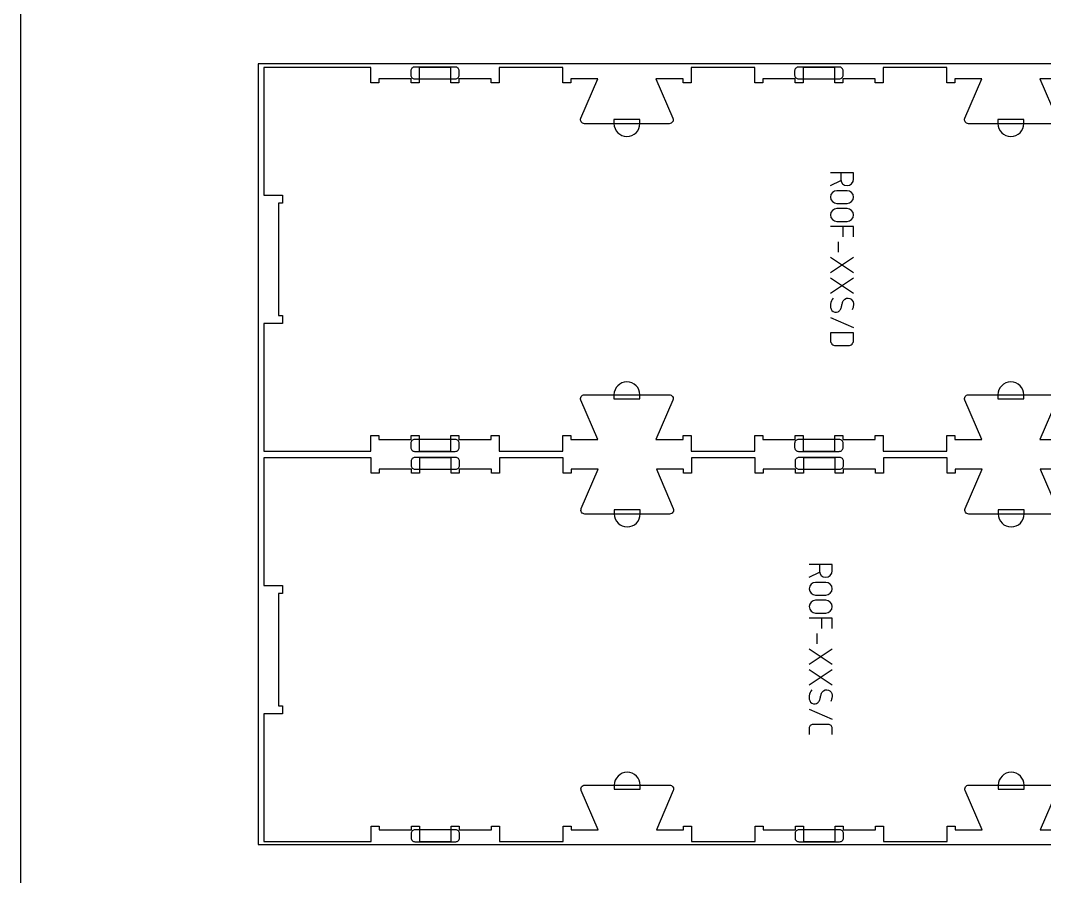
# Model space of a CAD drawing. Extents: x 0 to 12757, y 0 to 30003.
# Drawn here: x 0 to 1601, y 10626 to 11963 of the extents above; entities that cross this region are included whole.
import ezdxf

# ---------------------------------------------------------------- set-up
doc = ezdxf.new("R2010")
doc.units = 0
for name, color, linetype in [('0_SHEET_SPRUCEPLY_2440X122', 1, 'CONTINUOUS'), ('1_ANYTOOL_1MMDEEP_LABELS_S', 2, 'CONTINUOUS'), ('4_ANYTOOL_CUTTHROUGH_OUTSI', 5, 'CONTINUOUS'), ('5_ANYTOOL_HALF_MILL_9MM_IN', 70, 'CONTINUOUS'), ('DONOTCUT', 7, 'CONTINUOUS')]:
    doc.layers.add(name, color=color, linetype=linetype)

msp = doc.modelspace()

# ---------------------------------------------------------------- linework, layer by layer
at = {"layer": '0_SHEET_SPRUCEPLY_2440X122'}
msp.add_lwpolyline([(371.7, 11895.6), (371.7, 10675.6), (2811.7, 10675.6), (2811.7, 11895.6)], close=True, dxfattribs=at)
at = {"layer": '1_ANYTOOL_1MMDEEP_LABELS_S', "color": 2}
for points in [[(1282.1, 11725.3), (1282.1, 11715.3, 1), (1302.1, 11715.3), (1302.1, 11725.3), (1266.1, 11725.3)], [(1270.1, 11529.3, 0.136555), (1266.2, 11520, 0.071716), (1266.3, 11514.9, 0.133522), (1268.4, 11510.2, 0.344001), (1277.9, 11508.2, 0.153745), (1281.6, 11511.7, 0.071568), (1283.4, 11516.4, -0.00912), (1284.7, 11521.5, -0.090615), (1286.9, 11526.1, -0.340346), (1296.2, 11528.9, -0.284273), (1302.1, 11521.2, -0.092596), (1301.7, 11516.2, -0.017533), (1300.1, 11511.3)], [(1248.8, 11113.3), (1248.8, 11103.3, 1), (1268.8, 11103.3), (1268.8, 11113.3), (1232.8, 11113.3)], [(1236.8, 10917.3, 0.136555), (1232.9, 10908, 0.071716), (1233, 10902.9, 0.133522), (1235.1, 10898.2, 0.344001), (1244.5, 10896.2, 0.153745), (1248.2, 10899.7, 0.071568), (1250.1, 10904.4, -0.00912), (1251.3, 10909.5, -0.090615), (1253.5, 10914.1, -0.340346), (1262.9, 10916.9, -0.284273), (1268.8, 10909.2, -0.092596), (1268.3, 10904.2, -0.017533), (1266.8, 10899.3)], [(1268.8, 10847.3), (1268.8, 10857.3, 0.414214), (1262.8, 10863.3), (1238.8, 10863.3, 0.414214), (1232.8, 10857.3), (1232.8, 10847.3)]]:
    msp.add_lwpolyline(points, format="xyb", dxfattribs=at)
for points in [[(1266.1, 11705.3), (1282.3, 11713.4)], [(1302.1, 11625.3), (1302.1, 11641.3), (1266.1, 11641.3)], [(1286.1, 11625.3), (1286.1, 11641.3)], [(1278.1, 11617.3), (1278.1, 11601.3)], [(1266.1, 11593.3), (1302.1, 11569.3)], [(1266.1, 11569.3), (1302.1, 11593.3)], [(1266.1, 11561.3), (1302.1, 11537.3)], [(1266.1, 11537.3), (1302.1, 11561.3)], [(1266.1, 11499.3), (1302.1, 11483.3)], [(1232.8, 11093.3), (1248.9, 11101.4)], [(1268.8, 11013.3), (1268.8, 11029.3), (1232.8, 11029.3)], [(1252.8, 11013.3), (1252.8, 11029.3)], [(1244.8, 11005.3), (1244.8, 10989.3)], [(1232.8, 10981.3), (1268.8, 10957.3)], [(1232.8, 10957.3), (1268.8, 10981.3)], [(1232.8, 10949.3), (1268.8, 10925.3)], [(1232.8, 10925.3), (1268.8, 10949.3)], [(1232.8, 10887.3), (1268.8, 10871.3)]]:
    msp.add_lwpolyline(points, dxfattribs=at)
for points in [[(1276.1, 11697.3, 1), (1276.1, 11677.3), (1292.1, 11677.3, 1), (1292.1, 11697.3)], [(1276.1, 11669.3, 1), (1276.1, 11649.3), (1292.1, 11649.3, 1), (1292.1, 11669.3)], [(1302.1, 11463.3), (1302.1, 11475.3), (1266.1, 11475.3), (1266.1, 11463.3, 0.414214), (1274.1, 11455.3), (1294.1, 11455.3, 0.414214)], [(1242.8, 11085.3, 1), (1242.8, 11065.3), (1258.8, 11065.3, 1), (1258.8, 11085.3)], [(1242.8, 11057.3, 1), (1242.8, 11037.3), (1258.8, 11037.3, 1), (1258.8, 11057.3)]]:
    msp.add_lwpolyline(points, format="xyb", close=True, dxfattribs=at)
at = {"layer": '4_ANYTOOL_CUTTHROUGH_OUTSI', "color": 5}
for points in [[(1614.2, 11802), (1481.8, 11802, -0.539734), (1476.1, 11810.7), (1502.6, 11872), (1460.3, 11872), (1460.3, 11866), (1447.8, 11866), (1447.8, 11890), (1398.3, 11890), (1348.2, 11890), (1348.2, 11866), (1335.7, 11866), (1335.7, 11872), (1285.2, 11872), (1285.2, 11866), (1272.7, 11866), (1272.7, 11890), (1223.2, 11890), (1223.2, 11866), (1210.7, 11866), (1210.7, 11872), (1160.2, 11872), (1160.2, 11866), (1147.7, 11866), (1147.7, 11890), (1098.2, 11890), (1048.2, 11890), (1048.2, 11866), (1035.7, 11866), (1035.7, 11872), (993.3, 11872), (1019.9, 11810.7), (1019.9, 11810.7, -0.539734), (1014.1, 11802), (881.7, 11802, -0.539734), (876, 11810.7), (902.6, 11872), (860.2, 11872), (860.2, 11866), (847.7, 11866), (847.7, 11890), (798.2, 11890), (748.1, 11890), (748.1, 11866), (735.6, 11866), (735.6, 11872), (685.1, 11872), (685.1, 11866), (672.6, 11866), (672.6, 11890), (623.1, 11890), (623.1, 11866), (610.6, 11866), (610.6, 11872), (560.1, 11872), (560.1, 11866), (547.6, 11866), (547.6, 11890), (380.4, 11890), (380.4, 11690.5), (409.4, 11690.5), (409.4, 11678), (403.4, 11678), (403.4, 11502.5), (409.4, 11502.5), (409.4, 11490), (380.4, 11490), (380.4, 11290.5), (547.6, 11290.5), (547.6, 11314.5), (560.1, 11314.5), (560.1, 11308.5), (610.6, 11308.5), (610.6, 11314.5), (623.1, 11314.5), (623.1, 11290.5), (672.6, 11290.5), (672.6, 11314.5), (672.9, 11314.5), (672.9, 11314.5), (685.1, 11314.5), (685.1, 11308.5), (735.6, 11308.5), (735.6, 11314.5), (748.1, 11314.5), (748.1, 11290.5), (798.2, 11290.5), (847.7, 11290.5), (847.7, 11314.5), (860.2, 11314.5), (860.2, 11308.5), (902.6, 11308.5), (876, 11369.8), (876, 11369.8, -0.539734), (881.7, 11378.5), (1014.1, 11378.5, -0.539734), (1019.9, 11369.8), (993.3, 11308.5), (1035.7, 11308.5), (1035.7, 11314.5), (1048.2, 11314.5), (1048.2, 11290.5), (1098.2, 11290.5), (1147.7, 11290.5), (1147.7, 11314.5), (1160.2, 11314.5), (1160.2, 11308.5), (1210.7, 11308.5), (1210.7, 11314.5), (1223.2, 11314.5), (1223.2, 11290.5), (1272.7, 11290.5), (1272.7, 11314.5), (1285.2, 11314.5), (1285.2, 11308.5), (1335.7, 11308.5), (1335.7, 11314.5), (1348.2, 11314.5), (1348.2, 11290.5), (1398.3, 11290.5), (1447.8, 11290.5), (1447.8, 11314.5), (1460.3, 11314.5), (1460.3, 11308.5), (1502.6, 11308.5), (1476.1, 11369.8), (1476.1, 11369.8, -0.539734), (1481.8, 11378.5), (1614.2, 11378.5, -0.539734)], [(1614.8, 11192), (1482.4, 11192, -0.539734), (1476.7, 11200.7), (1503.2, 11262), (1460.8, 11262), (1460.8, 11256), (1448.3, 11256), (1448.3, 11280), (1398.3, 11280), (1348.8, 11280), (1348.8, 11256), (1336.3, 11256), (1336.3, 11262), (1285.8, 11262), (1285.8, 11256), (1273.3, 11256), (1273.3, 11280), (1223.8, 11280), (1223.8, 11256), (1211.3, 11256), (1211.3, 11262), (1160.8, 11262), (1160.8, 11256), (1148.3, 11256), (1148.3, 11280), (1098.2, 11280), (1048.7, 11280), (1048.7, 11256), (1036.2, 11256), (1036.2, 11262), (993.9, 11262), (1020.4, 11200.7), (1020.4, 11200.7, -0.539734), (1014.7, 11192), (882.3, 11192, -0.539734), (876.6, 11200.7), (903.1, 11262), (860.7, 11262), (860.7, 11256), (848.2, 11256), (848.2, 11280), (798.2, 11280), (748.7, 11280), (748.7, 11256), (736.2, 11256), (736.2, 11262), (685.7, 11262), (685.7, 11256), (673.2, 11256), (673.2, 11280), (623.7, 11280), (623.7, 11256), (611.2, 11256), (611.2, 11262), (560.7, 11262), (560.7, 11256), (548.2, 11256), (548.2, 11280), (498.2, 11280), (380.4, 11280), (380.4, 11280), (380.4, 11080.5), (409.4, 11080.5), (409.4, 11068), (403.4, 11068), (403.4, 10892.5), (409.4, 10892.5), (409.4, 10880), (380.4, 10880), (380.4, 10880), (380.4, 10680.5), (498.2, 10680.5), (548.2, 10680.5), (548.2, 10704.5), (560.7, 10704.5), (560.7, 10698.5), (611.2, 10698.5), (611.2, 10704.5), (623.7, 10704.5), (623.7, 10680.5), (673.2, 10680.5), (673.2, 10704.5), (685.7, 10704.5), (685.7, 10698.5), (736.2, 10698.5), (736.2, 10704.5), (748.7, 10704.5), (748.7, 10680.5), (798.2, 10680.5), (848.2, 10680.5), (848.2, 10704.5), (860.7, 10704.5), (860.7, 10698.5), (903.1, 10698.5), (876.6, 10759.8), (876.6, 10759.8, -0.539734), (882.3, 10768.5), (1014.7, 10768.5, -0.539734), (1020.4, 10759.8), (993.9, 10698.5), (1036.2, 10698.5), (1036.2, 10704.5), (1048.7, 10704.5), (1048.7, 10680.5), (1098.2, 10680.5), (1148.3, 10680.5), (1148.3, 10704.5), (1160.8, 10704.5), (1160.8, 10698.5), (1211.3, 10698.5), (1211.3, 10704.5), (1223.8, 10704.5), (1223.8, 10680.5), (1273.3, 10680.5), (1273.3, 10704.5), (1285.8, 10704.5), (1285.8, 10698.5), (1336.3, 10698.5), (1336.3, 10704.5), (1348.8, 10704.5), (1348.8, 10680.5), (1398.3, 10680.5), (1448.3, 10680.5), (1448.3, 10704.5), (1460.8, 10704.5), (1460.8, 10698.5), (1503.2, 10698.5), (1476.7, 10759.8), (1476.7, 10759.8, -0.539734), (1482.4, 10768.5), (1614.8, 10768.5, -0.539734)]]:
    msp.add_lwpolyline(points, format="xyb", dxfattribs=at)
for points in [[(1635.8, 11872), (1593.4, 11872), (1620, 11810.7)], [(1620, 11369.8), (1593.4, 11308.5), (1635.8, 11308.5)], [(1636.3, 11262), (1594, 11262), (1620.5, 11200.7)], [(1620.5, 10759.8), (1594, 10698.5), (1636.3, 10698.5)]]:
    msp.add_lwpolyline(points, dxfattribs=at)
at = {"layer": '5_ANYTOOL_HALF_MILL_9MM_IN', "color": 3}
for points in [[(616, 11890.5, 0.414214), (610, 11884.5), (610, 11878, 0.414214), (616, 11872), (679.7, 11872, 0.414214), (685.7, 11878), (685.7, 11884.5, 0.414214), (679.7, 11890.5)], [(1216.1, 11890.5, 0.414214), (1210.1, 11884.5), (1210.1, 11878, 0.414214), (1216.1, 11872), (1279.8, 11872, 0.414214), (1285.8, 11878), (1285.8, 11884.5, 0.414214), (1279.8, 11890.5)], [(927.7, 11802.2, 1), (968.2, 11802.2), (968.2, 11802.5), (968.2, 11808.5), (927.7, 11808.5), (927.7, 11802.5), (927.7, 11802.2)], [(1527.8, 11802.2, 1), (1568.3, 11802.2), (1568.3, 11802.5), (1568.3, 11808.5), (1527.8, 11808.5), (1527.8, 11802.5), (1527.8, 11802.2)], [(968.2, 11378.2, 1), (927.7, 11378.2), (927.7, 11378), (927.7, 11372), (968.2, 11372), (968.2, 11378), (968.2, 11378.2)], [(1568.3, 11378.2, 1), (1527.8, 11378.2), (1527.8, 11378), (1527.8, 11372), (1568.3, 11372), (1568.3, 11378), (1568.3, 11378.2)], [(616, 11308.5, 0.414214), (610, 11302.5), (610, 11296, 0.414214), (616, 11290), (679.7, 11290, 0.414214), (685.7, 11296), (685.7, 11302.5, 0.414214), (679.7, 11308.5)], [(1216.1, 11308.5, 0.414214), (1210.1, 11302.5), (1210.1, 11296, 0.414214), (1216.1, 11290), (1279.8, 11290, 0.414214), (1285.8, 11296), (1285.8, 11302.5, 0.414214), (1279.8, 11308.5)], [(616.6, 11280.5, 0.414214), (610.6, 11274.5), (610.6, 11268, 0.414214), (616.6, 11262), (680.4, 11262, 0.414214), (686.4, 11268), (686.4, 11274.5, 0.414214), (680.4, 11280.5)], [(1216.7, 11280.5, 0.414214), (1210.7, 11274.5), (1210.7, 11268, 0.414214), (1216.7, 11262), (1280.4, 11262, 0.414214), (1286.4, 11268), (1286.4, 11274.5, 0.414214), (1280.4, 11280.5)], [(928.2, 11192.2, 1), (968.7, 11192.2), (968.7, 11192.5), (968.7, 11198.5), (928.2, 11198.5), (928.2, 11192.5), (928.2, 11192.2)], [(1528.3, 11192.2, 1), (1568.8, 11192.2), (1568.8, 11192.5), (1568.8, 11198.5), (1528.3, 11198.5), (1528.3, 11192.5), (1528.3, 11192.2)], [(968.7, 10768.2, 1), (928.2, 10768.2), (928.2, 10768), (928.2, 10762), (968.7, 10762), (968.7, 10768), (968.7, 10768.2)], [(1568.8, 10768.2, 1), (1528.3, 10768.2), (1528.3, 10768), (1528.3, 10762), (1568.8, 10762), (1568.8, 10768), (1568.8, 10768.2)], [(616.6, 10698.5, 0.414214), (610.6, 10692.5), (610.6, 10686, 0.414214), (616.6, 10680), (680.4, 10680, 0.414214), (686.4, 10686), (686.4, 10692.5, 0.414214), (680.4, 10698.5)], [(1216.7, 10698.5, 0.414214), (1210.7, 10692.5), (1210.7, 10686, 0.414214), (1216.7, 10680), (1280.4, 10680, 0.414214), (1286.4, 10686), (1286.4, 10692.5, 0.414214), (1280.4, 10698.5)]]:
    msp.add_lwpolyline(points, format="xyb", close=True, dxfattribs=at)
at = {"layer": 'DONOTCUT'}
msp.add_lwpolyline([(0, 0), (3183.4, 0), (3183.4, 13863.5), (0, 13863.5)], close=True, dxfattribs=at)

doc.saveas('drawing.dxf')
